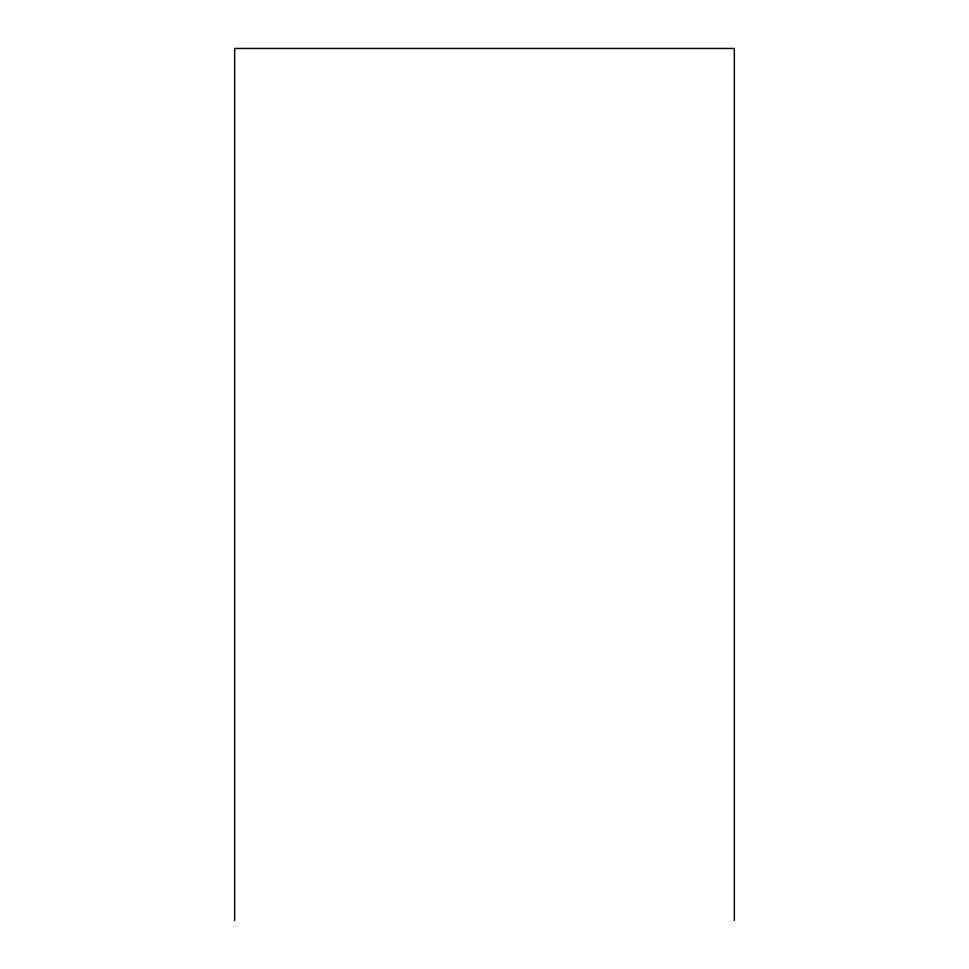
<?xml version="1.0" encoding="UTF-8"?>
<svg xmlns="http://www.w3.org/2000/svg" width="969" height="969" viewBox="0 0 969 969"><rect width="100%" height="100%" fill="white"/><g stroke="black" fill="none" stroke-linecap="round" stroke-linejoin="round"><path stroke-width="1.45" d="M734.332 920.55L734.332 48.45L234.668 48.45L234.668 920.55"/></g></svg>
